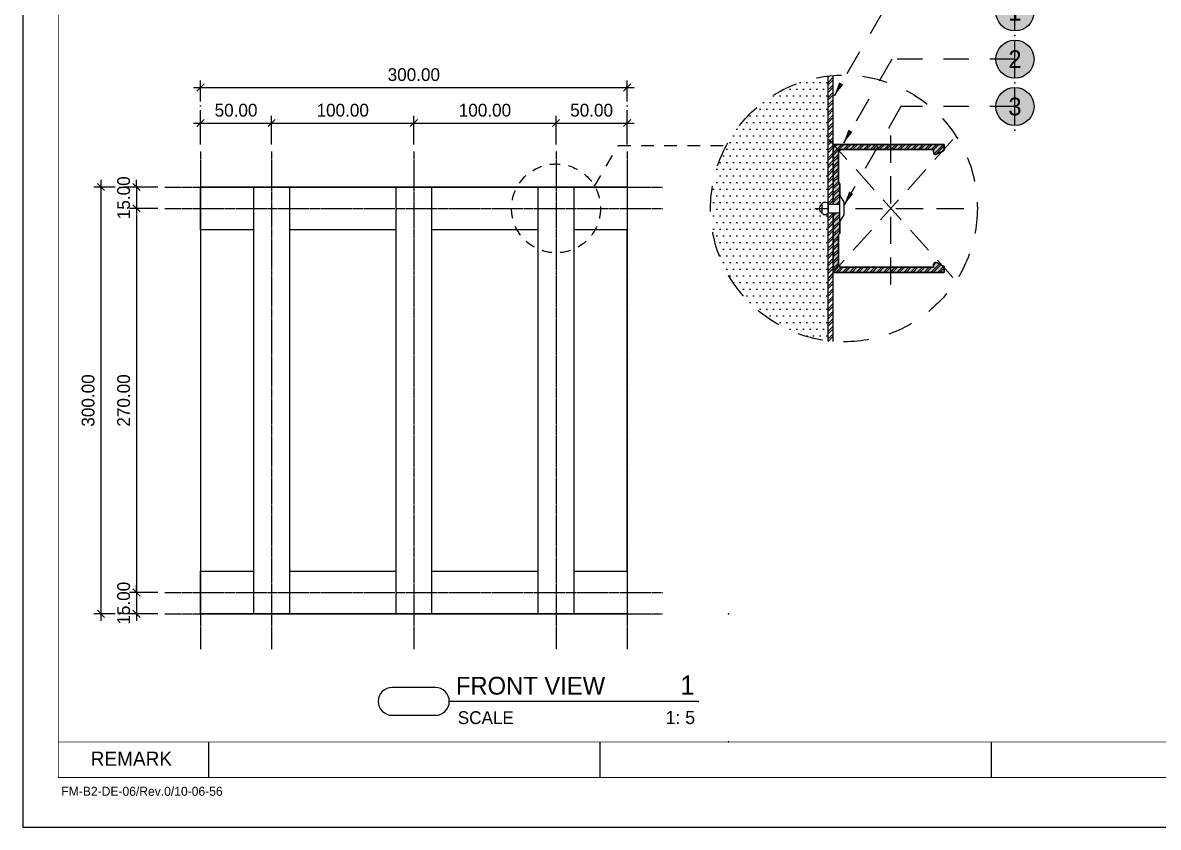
# Model space of a CAD drawing. Header units: millimetres. Extents: x -244126 to 368105, y -173968 to 259060.
# Drawn here: x -4771 to -3972, y 36859 to 37425 of the extents above; entities that cross this region are included whole.
import ezdxf
from ezdxf.enums import TextEntityAlignment as Align

# ---------------------------------------------------------------- set-up
doc = ezdxf.new("R2010")
doc.units = ezdxf.units.MM
doc.header["$MEASUREMENT"] = 0
for name, pattern in [('005_GG_TA_LINE', [13.75, 5, -1.25, 1.25, -1.25, 5]), ('ACAD_ISO04W100', [30, 24, -3, 0, -3]), ('BORDER2', [22.225, 6.35, -3.175, 6.35, -3.175, 0, -3.175]), ('CENTER', [2, 1.25, -0.25, 0.25, -0.25]), ('HIDDEN', [9.525, 6.35, -3.175]), ('TA_GL_000.00010', [0.000275, 0.0001, -2.5e-05, 2.5e-05, -2.5e-05, 0.0001]), ('TA_HL_001.00', [6.5, 3.55, -2.95]), ('TA_HL_002.00', [13, 7.1, -5.9]), ('TA_HL_003.00000', [19.5, 10.65, -8.85]), ('TA_HL_005.00000', [32.5, 17.75, -14.75])]:
    doc.linetypes.add(name, pattern=pattern)
for name, color, linetype in [('000 - D I M', 6, 'Continuous'), ('000 - GRID', 8, 'CENTER'), ('000 - H A T C H', 8, 'Continuous'), ('000 - H I D D E N', 7, 'Continuous'), ('000 - L I N E 0.1', 1, 'Continuous'), ('000 - SYMBOL CON', 1, 'Continuous'), ('000 - T E X T', 4, 'Continuous'), ('000 - TITLEBLOCK', 4, 'Continuous'), ('000 - WIPEOUT', 250, 'Continuous'), ('001 - ASCESSORIES', 1, 'Continuous'), ('002 - STRUCTURAL STEEL', 4, 'Continuous'), ('A04_TUBE SERIES', 7, 'Continuous')]:
    doc.layers.add(name, color=color, linetype=linetype)
doc.styles.add('BROWALLIA', font='BrowalliaUPC.ttf')
doc.styles.add('century gothic111111', font='CordiaUPC.ttf')
doc.styles.add('Cetury Gothic', font='GOTHIC.TTF')
doc.styles.add('CORDIA', font='cordia.shx')
doc.styles.add('MtXpl_BrowalliaUPC', font='BrowalliaUPC.ttf')
doc.styles.add('TA', font='Cordia New.ttf', dxfattribs={"height": 4.5})
doc.dimstyles.new('DIM E-E', dxfattribs={"dimscale": 2, "dimtxt": 0.18, "dimasz": 0.1, "dimexe": 0.1, "dimexo": 0.1, "dimgap": 0.09, "dimtad": 1, "dimtoh": 1, "dimzin": 0, "dimdsep": 46, "dimtxsty": 'CORDIA', "dimblk": 'OBLIQUE', "dimcen": 0.1, "dimdle": 0.1, "dimclrd": 40, "dimclre": 140, "dimclrt": 3, "dimadec": 0, "dimazin": 0, "dimtfac": 1, "dimtix": 1, "dimtmove": 2, "dimatfit": 3, "dimfxl": 1, "dimtolj": 1, "dimtzin": 0, "dimarcsym": 0})

# ---------------------------------------------------------------- blocks, each defined once
blk = doc.blocks.new('*U548')
at = {"color": 3}
blk.add_point((0, -300), dxfattribs=at)
at = {"layer": '000 - GRID', "color": 0, "linetype": 'ByBlock'}
blk.add_line((0, 25), (0, -325), dxfattribs=at)
at = {"layer": '000 - GRID', "color": 0}
blk.add_point((0, 0), dxfattribs=at)
at = {"style": 'TA', "flags": 1}
blk.add_attdef('LOCATION', (6, 6), '', height=4.5, dxfattribs=at)
blk = doc.blocks.new('*U746')
at = {"color": 0}
blk.add_wipeout([(-150, 15), (150, 15), (150, -15), (-150, -15)], dxfattribs=at).dxf.layer = '000 - WIPEOUT'
at = {"layer": '002 - STRUCTURAL STEEL', "color": 0, "linetype": 'ByBlock'}
blk.add_lwpolyline([(-150, 15), (150, 15), (150, -15), (-150, -15)], close=True, dxfattribs=at)
blk = doc.blocks.new('*U970')
at = {"color": 0}
blk.add_wipeout([(-12.5, 300), (12.5, 300), (12.5, 0), (-12.5, 0)], dxfattribs=at).dxf.layer = '000 - WIPEOUT'
at = {"layer": '002 - STRUCTURAL STEEL', "color": 0, "linetype": 'ByBlock'}
blk.add_lwpolyline([(-12.5, 300), (12.5, 300), (12.5, 0), (-12.5, 0)], close=True, dxfattribs=at)
blk = doc.blocks.new('_Oblique')
at = {"color": 0, "linetype": 'ByBlock', "lineweight": -2}
blk.add_line((-0.5, -0.5), (0.5, 0.5), dxfattribs=at)
blk = doc.blocks.new('*D1996')
at = {"layer": '000 - D I M', "color": 140, "linetype": 'ACAD_ISO04W100', "lineweight": -2, "transparency": 16777216}
for p, q in [((-4645.93, 37339.28), (-4645.93, 37359.28)), ((-4595.93, 37339.28), (-4595.93, 37359.28))]:
    blk.add_line(p, q, dxfattribs=at)
at = {"layer": '000 - D I M', "color": 40, "lineweight": -2, "transparency": 16777216}
blk.add_line((-4650.93, 37354.28), (-4590.93, 37354.28), dxfattribs=at)
at = {"layer": 'Defpoints', "color": 0, "transparency": 16777216}
for p in [(-4595.93, 37354.28), (-4645.93, 37334.28), (-4595.93, 37334.28)]:
    blk.add_point(p, dxfattribs=at)
at = {"layer": '000 - D I M', "color": 40, "lineweight": -2, "transparency": 16777216, "xscale": 5, "yscale": 5, "zscale": 5, "rotation": 180}
blk.add_blockref('_Oblique', (-4645.93, 37354.28), dxfattribs=at)
at = {"layer": '000 - D I M', "color": 40, "lineweight": -2, "transparency": 16777216, "xscale": 5, "yscale": 5, "zscale": 5}
blk.add_blockref('_Oblique', (-4595.93, 37354.28), dxfattribs=at)
at = {"layer": '000 - D I M', "color": 3, "transparency": 16777216, "insert": (-4620.93, 37363.28), "char_height": 9, "attachment_point": 5, "style": 'CORDIA'}
blk.add_mtext('\\A1;50.00', dxfattribs=at)
blk = doc.blocks.new('*D1997')
at = {"layer": '000 - D I M', "color": 140, "linetype": 'ACAD_ISO04W100', "lineweight": -2, "transparency": 16777216}
for p, q in [((-4595.93, 37339.28), (-4595.93, 37359.28)), ((-4495.93, 37339.28), (-4495.93, 37359.28))]:
    blk.add_line(p, q, dxfattribs=at)
at = {"layer": '000 - D I M', "color": 40, "lineweight": -2, "transparency": 16777216}
blk.add_line((-4600.93, 37354.28), (-4490.93, 37354.28), dxfattribs=at)
at = {"layer": 'Defpoints', "color": 0, "transparency": 16777216}
for p in [(-4495.93, 37354.28), (-4595.93, 37334.28), (-4495.93, 37334.28)]:
    blk.add_point(p, dxfattribs=at)
at = {"layer": '000 - D I M', "color": 40, "lineweight": -2, "transparency": 16777216, "xscale": 5, "yscale": 5, "zscale": 5, "rotation": 180}
blk.add_blockref('_Oblique', (-4595.93, 37354.28), dxfattribs=at)
at = {"layer": '000 - D I M', "color": 40, "lineweight": -2, "transparency": 16777216, "xscale": 5, "yscale": 5, "zscale": 5}
blk.add_blockref('_Oblique', (-4495.93, 37354.28), dxfattribs=at)
at = {"layer": '000 - D I M', "color": 3, "transparency": 16777216, "insert": (-4545.93, 37363.28), "char_height": 9, "attachment_point": 5, "style": 'CORDIA'}
blk.add_mtext('\\A1;100.00', dxfattribs=at)
blk = doc.blocks.new('*D1998')
at = {"layer": '000 - D I M', "color": 140, "linetype": 'ACAD_ISO04W100', "lineweight": -2, "transparency": 16777216}
for p, q in [((-4495.93, 37339.28), (-4495.93, 37359.28)), ((-4395.93, 37339.28), (-4395.93, 37359.28))]:
    blk.add_line(p, q, dxfattribs=at)
at = {"layer": '000 - D I M', "color": 40, "lineweight": -2, "transparency": 16777216}
blk.add_line((-4500.93, 37354.28), (-4390.93, 37354.28), dxfattribs=at)
at = {"layer": 'Defpoints', "color": 0, "transparency": 16777216}
for p in [(-4395.93, 37354.28), (-4495.93, 37334.28), (-4395.93, 37334.28)]:
    blk.add_point(p, dxfattribs=at)
at = {"layer": '000 - D I M', "color": 40, "lineweight": -2, "transparency": 16777216, "xscale": 5, "yscale": 5, "zscale": 5, "rotation": 180}
blk.add_blockref('_Oblique', (-4495.93, 37354.28), dxfattribs=at)
at = {"layer": '000 - D I M', "color": 40, "lineweight": -2, "transparency": 16777216, "xscale": 5, "yscale": 5, "zscale": 5}
blk.add_blockref('_Oblique', (-4395.93, 37354.28), dxfattribs=at)
at = {"layer": '000 - D I M', "color": 3, "transparency": 16777216, "insert": (-4445.93, 37363.28), "char_height": 9, "attachment_point": 5, "style": 'CORDIA'}
blk.add_mtext('\\A1;100.00', dxfattribs=at)
blk = doc.blocks.new('*D1999')
at = {"layer": '000 - D I M', "color": 140, "linetype": 'ACAD_ISO04W100', "lineweight": -2, "transparency": 16777216}
for p, q in [((-4395.93, 37339.28), (-4395.93, 37359.28)), ((-4345.93, 37339.28), (-4345.93, 37359.28))]:
    blk.add_line(p, q, dxfattribs=at)
at = {"layer": '000 - D I M', "color": 40, "lineweight": -2, "transparency": 16777216}
blk.add_line((-4400.93, 37354.28), (-4340.93, 37354.28), dxfattribs=at)
at = {"layer": 'Defpoints', "color": 0, "transparency": 16777216}
for p in [(-4345.93, 37354.28), (-4395.93, 37334.28), (-4345.93, 37334.28)]:
    blk.add_point(p, dxfattribs=at)
at = {"layer": '000 - D I M', "color": 40, "lineweight": -2, "transparency": 16777216, "xscale": 5, "yscale": 5, "zscale": 5, "rotation": 180}
blk.add_blockref('_Oblique', (-4395.93, 37354.28), dxfattribs=at)
at = {"layer": '000 - D I M', "color": 40, "lineweight": -2, "transparency": 16777216, "xscale": 5, "yscale": 5, "zscale": 5}
blk.add_blockref('_Oblique', (-4345.93, 37354.28), dxfattribs=at)
at = {"layer": '000 - D I M', "color": 3, "transparency": 16777216, "insert": (-4370.93, 37363.28), "char_height": 9, "attachment_point": 5, "style": 'CORDIA'}
blk.add_mtext('\\A1;50.00', dxfattribs=at)
blk = doc.blocks.new('*D2000')
at = {"layer": '000 - D I M', "color": 40, "lineweight": -2, "transparency": 16777216}
for p, q in [((-4690.93, 37309.28), (-4690.93, 37314.28)), ((-4690.93, 37309.28), (-4690.93, 37294.28)), ((-4690.93, 37294.28), (-4690.93, 37289.28))]:
    blk.add_line(p, q, dxfattribs=at)
at = {"layer": '000 - D I M', "color": 140, "linetype": 'ACAD_ISO04W100', "lineweight": -2, "transparency": 16777216}
for p, q in [((-4675.93, 37309.28), (-4695.93, 37309.28)), ((-4675.93, 37294.28), (-4695.93, 37294.28))]:
    blk.add_line(p, q, dxfattribs=at)
at = {"layer": 'Defpoints', "color": 0, "transparency": 16777216}
for p in [(-4670.93, 37309.28), (-4690.93, 37294.28), (-4670.93, 37294.28)]:
    blk.add_point(p, dxfattribs=at)
at = {"layer": '000 - D I M', "color": 40, "lineweight": -2, "transparency": 16777216, "xscale": 5, "yscale": 5, "zscale": 5}
for p, rotation in [((-4690.93, 37309.28), 270), ((-4690.93, 37294.28), 90)]:
    blk.add_blockref('_Oblique', p, dxfattribs=dict(at, rotation=rotation))
at = {"layer": '000 - D I M', "color": 3, "transparency": 16777216, "insert": (-4699.93, 37301.78), "char_height": 9, "attachment_point": 5, "rotation": 90, "style": 'CORDIA'}
blk.add_mtext('\\A1;15.00', dxfattribs=at)
blk = doc.blocks.new('*D2001')
at = {"layer": '000 - D I M', "color": 40, "lineweight": -2, "transparency": 16777216}
blk.add_line((-4690.93, 37299.28), (-4690.93, 37019.28), dxfattribs=at)
at = {"layer": '000 - D I M', "color": 140, "linetype": 'ACAD_ISO04W100', "lineweight": -2, "transparency": 16777216}
for p, q in [((-4675.93, 37294.28), (-4695.93, 37294.28)), ((-4675.93, 37024.28), (-4695.93, 37024.28))]:
    blk.add_line(p, q, dxfattribs=at)
at = {"layer": 'Defpoints', "color": 0, "transparency": 16777216}
for p in [(-4670.93, 37294.28), (-4690.93, 37024.28), (-4670.93, 37024.28)]:
    blk.add_point(p, dxfattribs=at)
at = {"layer": '000 - D I M', "color": 40, "lineweight": -2, "transparency": 16777216, "xscale": 5, "yscale": 5, "zscale": 5}
for p, rotation in [((-4690.93, 37294.28), 90), ((-4690.93, 37024.28), 270)]:
    blk.add_blockref('_Oblique', p, dxfattribs=dict(at, rotation=rotation))
at = {"layer": '000 - D I M', "color": 3, "transparency": 16777216, "insert": (-4699.93, 37159.28), "char_height": 9, "attachment_point": 5, "rotation": 90, "style": 'CORDIA'}
blk.add_mtext('\\A1;270.00', dxfattribs=at)
blk = doc.blocks.new('*D2002')
at = {"layer": '000 - D I M', "color": 140, "linetype": 'ACAD_ISO04W100', "lineweight": -2, "transparency": 16777216}
for p, q in [((-4675.93, 37024.28), (-4695.93, 37024.28)), ((-4675.93, 37009.28), (-4695.93, 37009.28))]:
    blk.add_line(p, q, dxfattribs=at)
at = {"layer": '000 - D I M', "color": 40, "lineweight": -2, "transparency": 16777216}
for p, q in [((-4690.93, 37024.28), (-4690.93, 37029.28)), ((-4690.93, 37024.28), (-4690.93, 37009.28)), ((-4690.93, 37009.28), (-4690.93, 37004.28))]:
    blk.add_line(p, q, dxfattribs=at)
at = {"layer": 'Defpoints', "color": 0, "transparency": 16777216}
for p in [(-4670.93, 37024.28), (-4690.93, 37009.28), (-4670.93, 37009.28)]:
    blk.add_point(p, dxfattribs=at)
at = {"layer": '000 - D I M', "color": 40, "lineweight": -2, "transparency": 16777216, "xscale": 5, "yscale": 5, "zscale": 5}
for p, rotation in [((-4690.93, 37024.28), 270), ((-4690.93, 37009.28), 90)]:
    blk.add_blockref('_Oblique', p, dxfattribs=dict(at, rotation=rotation))
at = {"layer": '000 - D I M', "color": 3, "transparency": 16777216, "insert": (-4699.93, 37016.78), "char_height": 9, "attachment_point": 5, "rotation": 90, "style": 'CORDIA'}
blk.add_mtext('\\A1;15.00', dxfattribs=at)
blk = doc.blocks.new('*D2003')
at = {"layer": '000 - D I M', "color": 140, "linetype": 'ACAD_ISO04W100', "lineweight": -2, "transparency": 16777216}
for p, q in [((-4645.93, 37339.28), (-4645.93, 37384.28)), ((-4345.93, 37339.28), (-4345.93, 37384.28))]:
    blk.add_line(p, q, dxfattribs=at)
at = {"layer": '000 - D I M', "color": 40, "lineweight": -2, "transparency": 16777216}
blk.add_line((-4650.93, 37379.28), (-4340.93, 37379.28), dxfattribs=at)
at = {"layer": 'Defpoints', "color": 0, "transparency": 16777216}
for p in [(-4345.93, 37379.28), (-4645.93, 37334.28), (-4345.93, 37334.28)]:
    blk.add_point(p, dxfattribs=at)
at = {"layer": '000 - D I M', "color": 40, "lineweight": -2, "transparency": 16777216, "xscale": 5, "yscale": 5, "zscale": 5, "rotation": 180}
blk.add_blockref('_Oblique', (-4645.93, 37379.28), dxfattribs=at)
at = {"layer": '000 - D I M', "color": 40, "lineweight": -2, "transparency": 16777216, "xscale": 5, "yscale": 5, "zscale": 5}
blk.add_blockref('_Oblique', (-4345.93, 37379.28), dxfattribs=at)
at = {"layer": '000 - D I M', "color": 3, "transparency": 16777216, "insert": (-4495.93, 37388.28), "char_height": 9, "attachment_point": 5, "style": 'CORDIA'}
blk.add_mtext('\\A1;300.00', dxfattribs=at)
blk = doc.blocks.new('*D2004')
at = {"layer": '000 - D I M', "color": 40, "lineweight": -2, "transparency": 16777216}
blk.add_line((-4715.93, 37314.28), (-4715.93, 37004.28), dxfattribs=at)
at = {"layer": '000 - D I M', "color": 140, "linetype": 'ACAD_ISO04W100', "lineweight": -2, "transparency": 16777216}
for p, q in [((-4675.93, 37309.28), (-4720.93, 37309.28)), ((-4675.93, 37009.28), (-4720.93, 37009.28))]:
    blk.add_line(p, q, dxfattribs=at)
at = {"layer": 'Defpoints', "color": 0, "transparency": 16777216}
for p in [(-4670.93, 37309.28), (-4715.93, 37009.28), (-4670.93, 37009.28)]:
    blk.add_point(p, dxfattribs=at)
at = {"layer": '000 - D I M', "color": 40, "lineweight": -2, "transparency": 16777216, "xscale": 5, "yscale": 5, "zscale": 5}
for p, rotation in [((-4715.93, 37309.28), 90), ((-4715.93, 37009.28), 270)]:
    blk.add_blockref('_Oblique', p, dxfattribs=dict(at, rotation=rotation))
at = {"layer": '000 - D I M', "color": 3, "transparency": 16777216, "insert": (-4724.93, 37159.28), "char_height": 9, "attachment_point": 5, "rotation": 90, "style": 'CORDIA'}
blk.add_mtext('\\A1;300.00', dxfattribs=at)
blk = doc.blocks.new('A$Cfd196da9')
at = {"color": 0, "linetype": 'ByBlock', "const_width": 0.1}
blk.add_lwpolyline([(-143.5, -98), (96.5, -98), (96.5, 99), (-143.5, 99)], close=True, dxfattribs=at)
blk = doc.blocks.new('*U1674')
at = {"linetype": '005_GG_TA_LINE'}
blk.add_point((125, 150), dxfattribs=at)
at = {"layer": '000 - L I N E 0.1', "color": 21, "linetype": 'Continuous'}
blk.add_lwpolyline([(0, 35.6), (0, 0), (35.6, 0)], dxfattribs=at)
at = {"layer": '000 - T E X T', "color": 3}
for p, q in [((130.74, 60), (130.74, 35)), ((405.94, 35), (405.94, 60)), ((681.14, 35), (681.14, 60))]:
    blk.add_line(p, q, dxfattribs=at)
at = {"layer": '000 - T E X T', "color": 3, "const_width": 0.5}
blk.add_lwpolyline([(25, 60), (1225, 60)], dxfattribs=at)
at = {"layer": '000 - TITLEBLOCK', "color": 250}
blk.add_lwpolyline([(0, 0), (1485, 0), (1485, 1050), (0, 1050)], close=True, dxfattribs=at)
at = {"layer": '000 - T E X T', "color": 3, "xscale": 5, "yscale": 5, "zscale": 5}
blk.add_blockref('A$Cfd196da9', (742.5, 525), dxfattribs=at)
at = {"color": 4, "insert": (47.79, 53.2), "char_height": 10, "width": 570.6175, "attachment_point": 1, "style": 'BROWALLIA'}
blk.add_mtext('{\\fCentury Gothic|b0|i0|c0|p34;REMARK}', dxfattribs=at)
at = {"color": 4, "style": 'TA'}
blk.add_attdef('PAPER_SIZE', text='', height=6.25, dxfattribs=at).set_placement((1421.5, 24.94), align=Align.MIDDLE_RIGHT)
blk.add_attdef('SCALE_SIZE', text='', height=6.25, dxfattribs=at).set_placement((1433.78, 25.07), align=Align.MIDDLE_LEFT)
at = {"layer": '000 - H A T C H', "color": 4, "insert": (27.18, 28.49), "char_height": 6.3569, "attachment_point": 1, "style": 'century gothic111111'}
blk.add_mtext('FM-B2-DE-06/Rev.0/10-06-56', dxfattribs=at)
at = {"layer": '000 - T E X T', "color": 250, "style": 'TA'}
for tag, height, p in [('SUPERLINK', 5, (43.16, 1039.41)), ('NAMEFILE', 5, (43.16, 1029.41)), ('SC', 100, (8.41, 938.03))]:
    blk.add_attdef(tag, text='', height=height, dxfattribs=at).set_placement(p, align=Align.MIDDLE_LEFT)
at = {"layer": '000 - T E X T', "color": 4, "style": 'TA'}
for tag, height, p in [('NAME_JOB_1', 5, (1309.16, 845.63)), ('NAME_JOB_2', 5, (1309.16, 834.72)), ('NAME_PROJECT_1', 7.5, (1234.52, 797.42)), ('NAME_PROJECT_2', 7.5, (1234.52, 778.92)), ('NAME_PROJECT_3', 7.5, (1234.52, 760.42)), ('CODE_VALUE_1', 4.75, (1302.87, 722.8)), ('CODE_VALUE_2', 4.75, (1302.87, 707.8)), ('PART_NAME_VALUE_1', 4.75, (1302.87, 689.69)), ('PART_NAME_VALUE_2', 4.75, (1302.87, 674.69)), ('PART_NAME_VALUE_3', 4.75, (1302.87, 659.69)), ('MATTERIAL_VALUE_1', 9, (1304.89, 642.26)), ('SPEC_VALUE', 9, (1304.89, 621.71)), ('THICKNESS_VALUE', 9, (1304.89, 601.32)), ('COATING_VALUE_1', 9, (1304.89, 581.25)), ('COATING_VALUE_2', 9, (1304.89, 561.18)), ('NAME_TITLE_1', 6, (1236.27, 194.04)), ('NAME_TITLE_2', 6, (1236.27, 177.39)), ('NAME_TITLE_3', 6, (1236.27, 160.74)), ('DRAWING_NO1', 6, (1236.53, 82.29)), ('DRAWING_NO2', 6, (1236.53, 62.29))]:
    blk.add_attdef(tag, text='', height=height, dxfattribs=at).set_placement(p, align=Align.MIDDLE_LEFT)
for tag, p in [('NAME_DAFT', (1383.53, 340.54)), ('NAME_CHECKED', (1383.53, 306.49)), ('NAME_DESIGNER', (1383.53, 273.03)), ('NAME_DESIGN_MGR', (1383.53, 237.79))]:
    blk.add_attdef(tag, text='', height=9, dxfattribs=at).set_placement(p, align=Align.MIDDLE_CENTER)
for tag, p, height in [('REV', (1383.82, 125.62), 9.38), ('NAME_REMARK', (138.21, 43.26), 10)]:
    blk.add_attdef(tag, p, '', height=height, dxfattribs=at)
at = {"layer": '000 - T E X T', "color": 4, "style": 'Cetury Gothic'}
for tag, p in [('SHEET_NO.', (1403.95, 84.99)), ('TOTAL_SHEET_NO.', (1402.41, 44.1))]:
    blk.add_attdef(tag, text='', height=9, dxfattribs=at).set_placement(p, align=Align.CENTER)
blk = doc.blocks.new('*U982')
at = {"layer": '000 - H A T C H', "linetype": '005_GG_TA_LINE'}
h = blk.add_hatch(color=250, dxfattribs=at)
h.dxf.hatch_style = 1
h.paths.add_polyline_path([(-13.5, -15), (12.5, -15), (12.5, -13.78, 0.284155), (12.33, -13.51), (10.69, -12.69, 0.535185), (10, -13.15), (10, -13.8), (-11.5, -13.8, -0.414214), (-12.3, -13), (-12.3, -6.3, -0.267949), (-12.15, -6.04, 0.267949), (-12, -5.78), (-12, 5), (-12, 5.78, 0.267949), (-12.15, 6.04, -0.267949), (-12.3, 6.3), (-12.3, 13, -0.414214), (-11.5, 13.8), (10, 13.8), (10, 13.15, 0.580134), (10.75, 12.72), (12.33, 13.51, 0.284155), (12.5, 13.78), (12.5, 15), (-13.5, 15)])
at = {"layer": '000 - H I D D E N'}
h = blk.add_hatch(dxfattribs=at)
h.set_pattern_fill('ANSI32', color=8, scale=3)
h.paths.add_polyline_path([(-13.5, -15), (12.5, -15), (12.5, -13.78, 0.284155), (12.33, -13.51), (10.69, -12.69, 0.535185), (10, -13.15), (10, -13.8), (-11.5, -13.8, -0.414214), (-12.3, -13), (-12.3, -6.3, -0.267949), (-12.15, -6.04, 0.267949), (-12, -5.78), (-12, 5), (-12, 5.78, 0.267949), (-12.15, 6.04, -0.267949), (-12.3, 6.3), (-12.3, 13, -0.414214), (-11.5, 13.8), (10, 13.8), (10, 13.15, 0.535185), (10.69, 12.69), (12.33, 13.51, 0.284155), (12.5, 13.78), (12.5, 15), (-13.5, 15)])
at = {"color": 3}
blk.add_lwpolyline([(-13.5, -15), (12.5, -15), (12.5, -13.78, 0.284155), (12.33, -13.51), (10.69, -12.69, 0.535185), (10, -13.15), (10, -13.8), (-11.5, -13.8, -0.414214), (-12.3, -13), (-12.3, -6.3, -0.267949), (-12.15, -6.04, 0.267949), (-12, -5.78), (-12, 5), (-12, 5.78, 0.267949), (-12.15, 6.04, -0.267949), (-12.3, 6.3), (-12.3, 13, -0.414214), (-11.5, 13.8), (10, 13.8), (10, 13.15, 0.580134), (10.75, 12.72), (12.33, 13.51, 0.284155), (12.5, 13.78), (12.5, 15), (-13.5, 15), (-13.5, -15)], format="xyb", close=True, dxfattribs=at)
blk.add_point((0, 0))
at = {"layer": '000 - H I D D E N', "color": 8, "linetype": 'HIDDEN'}
for p, q in [((14.55, 16.17), (-14.55, -16.17)), ((-14.55, 16.17), (14.55, -16.17)), ((0, -17.86), (0, 17.86)), ((-17.86, 0), (17.86, 0))]:
    blk.add_line(p, q, dxfattribs=at)
at = {"layer": '001 - ASCESSORIES', "color": 0}
blk.add_lwpolyline([(-12, 5), (-12, -5.78, -0.267949), (-12.15, -6.04, 0.267949), (-12.3, -6.3), (-12.3, -13, 0.414214), (-11.5, -13.8), (10, -13.8), (10, -13.15, -0.535185), (10.69, -12.69), (12.33, -13.51, -0.284155), (12.5, -13.78), (12.5, -15), (-13.5, -15), (-13.5, 15), (12.5, 15), (12.5, 13.78, -0.284155), (12.33, 13.51), (10.69, 12.69, -0.535185), (10, 13.15), (10, 13.8), (-11.5, 13.8, 0.414214), (-12.3, 13), (-12.3, 6.3, 0.267949), (-12.15, 6.04, -0.267949), (-12, 5.78), (-12, 0.3)], format="xyb", dxfattribs=at)
at = {"layer": '001 - ASCESSORIES', "color": 0, "linetype": '005_GG_TA_LINE'}
blk.add_lwpolyline([(-13.5, -15), (12.5, -15), (12.5, -13.78, 0.284155), (12.33, -13.51), (10.69, -12.69, 0.535185), (10, -13.15), (10, -13.8), (-11.5, -13.8, -0.414214), (-12.3, -13), (-12.3, -6.3, -0.267949), (-12.15, -6.04, 0.267949), (-12, -5.78), (-12, 5), (-12, 5.78, 0.267949), (-12.15, 6.04, -0.267949), (-12.3, 6.3), (-12.3, 13, -0.414214), (-11.5, 13.8), (10, 13.8), (10, 13.15, 0.535185), (10.69, 12.69), (12.33, 13.51, 0.284155), (12.5, 13.78), (12.5, 15), (-13.5, 15), (-13.5, -15)], format="xyb", close=True, dxfattribs=at)
blk = doc.blocks.new('*U983')
at = {"color": 0}
blk.add_wipeout([(-0.001, -0.0015), (-0.001, 0.0015), (0, 0.003), (0, -0.003)], dxfattribs=at).dxf.layer = '000 - WIPEOUT'
blk.add_wipeout([(0.0027, 0.001), (0.0027, -0.001), (0, -0.001), (0, 0.001)]).dxf.layer = '000 - WIPEOUT'
at = {"layer": '001 - ASCESSORIES', "color": 0}
for p, q in [((0.0027, 0.001), (0, 0.001)), ((0.0027, -0.001), (0, -0.001))]:
    blk.add_line(p, q, dxfattribs=at)
blk.add_lwpolyline([(-0.001, -0.0015), (-0.001, 0.0015), (0, 0.003), (0, -0.003)], close=True, dxfattribs=at)
blk.add_lwpolyline([(0.0042, -0.001), (0.0042, 0.001, -0.5), (0.0042, -0.001, -0.666667), (0.0027, -0.001), (0.0027, 0.001, -0.666667), (0.0042, 0.001)], format="xyb", dxfattribs=at)
blk = doc.blocks.new('000 - ARROW FOR SYMBOL')
at = {"layer": '000 - SYMBOL CON', "color": 0, "linetype": 'HIDDEN'}
blk.add_solid([(1.29, 1.57), (0, 0), (0.71, 1.9)], dxfattribs=at)
blk = doc.blocks.new('*U987')
h = blk.add_hatch(color=250)
h.dxf.hatch_style = 1
edge = h.paths.add_edge_path()
edge.add_arc((0, 0), 2.68, 0, 360)
for p in [(0, 3.33), (0, -3.33)]:
    blk.add_point(p)
at = {"layer": '000 - SYMBOL CON', "color": 0, "linetype": 'ByBlock'}
for points in [[(0, 0), (-18.6, 0), (-25.42, -11.81)], [(-18.6, 0), (-18.6, 0), (-25.42, -11.81)]]:
    blk.add_lwpolyline(points, dxfattribs=at)
at = {"layer": '000 - SYMBOL CON', "color": 2}
blk.add_circle((0, 0), 2.68, dxfattribs=at)
at = {"layer": 'Defpoints', "color": 250}
blk.add_line((0, -2.68), (0, 2.68), dxfattribs=at)
at = {"layer": '000 - SYMBOL CON', "color": 0}
blk.add_blockref('000 - ARROW FOR SYMBOL', (-25.42, -11.81), dxfattribs=at)
blk.add_blockref('000 - ARROW FOR SYMBOL', (-25.42, -11.81), dxfattribs=at)
at = {"layer": '000 - T E X T', "style": 'BROWALLIA'}
blk.add_attdef('NO.CODE', text='', height=2.5, dxfattribs=at).set_placement((0, 0), align=Align.MIDDLE_CENTER)
blk = doc.blocks.new('*U992')
h = blk.add_hatch(color=250)
h.dxf.hatch_style = 1
edge = h.paths.add_edge_path()
edge.add_arc((0, 0), 2.68, 0, 360)
for p in [(0, 3.33), (0, -3.33)]:
    blk.add_point(p)
at = {"layer": '000 - SYMBOL CON', "color": 0, "linetype": 'ByBlock'}
for points in [[(0, 0), (-17.31, 0), (-24.12, -11.81)], [(-17.31, 0), (-17.31, 0), (-24.12, -11.81)]]:
    blk.add_lwpolyline(points, dxfattribs=at)
at = {"layer": '000 - SYMBOL CON', "color": 2}
blk.add_circle((0, 0), 2.68, dxfattribs=at)
at = {"layer": 'Defpoints', "color": 250}
blk.add_line((0, -2.68), (0, 2.68), dxfattribs=at)
at = {"layer": '000 - SYMBOL CON', "color": 0}
blk.add_blockref('000 - ARROW FOR SYMBOL', (-24.12, -11.81), dxfattribs=at)
blk.add_blockref('000 - ARROW FOR SYMBOL', (-24.12, -11.81), dxfattribs=at)
at = {"layer": '000 - T E X T', "style": 'BROWALLIA'}
blk.add_attdef('NO.CODE', text='', height=2.5, dxfattribs=at).set_placement((0, 0), align=Align.MIDDLE_CENTER)
blk = doc.blocks.new('*U993')
h = blk.add_hatch(color=250)
h.dxf.hatch_style = 1
edge = h.paths.add_edge_path()
edge.add_arc((0, 0), 2.68, 0, 360)
for p in [(0, 3.33), (0, -3.33)]:
    blk.add_point(p)
at = {"layer": '000 - SYMBOL CON', "color": 0, "linetype": 'ByBlock'}
for points in [[(0, 0), (-16.03, 0), (-24.03, -13.86)], [(-16.03, 0), (-16.03, 0), (-24.03, -13.86)]]:
    blk.add_lwpolyline(points, dxfattribs=at)
at = {"layer": '000 - SYMBOL CON', "color": 2}
blk.add_circle((0, 0), 2.68, dxfattribs=at)
at = {"layer": 'Defpoints', "color": 250}
blk.add_line((0, -2.68), (0, 2.68), dxfattribs=at)
at = {"layer": '000 - SYMBOL CON', "color": 0}
blk.add_blockref('000 - ARROW FOR SYMBOL', (-24.03, -13.86), dxfattribs=at)
blk.add_blockref('000 - ARROW FOR SYMBOL', (-24.03, -13.86), dxfattribs=at)
at = {"layer": '000 - T E X T', "style": 'BROWALLIA'}
blk.add_attdef('NO.CODE', text='', height=2.5, dxfattribs=at).set_placement((0, 0), align=Align.MIDDLE_CENTER)
blk = doc.blocks.new('*U864')
at = {"color": 4}
blk.add_line((-4.26, 5.7), (-39.26, 5.7), dxfattribs=at)
at = {"linetype": 'TA_GL_000.00010'}
blk.add_point((0, 18), dxfattribs=at)
for p in [(-4.26, 5.7), (0, 0)]:
    blk.add_point(p)
at = {"layer": '000 - SYMBOL CON', "color": 0, "linetype": 'ByBlock'}
blk.add_lwpolyline([(-47.3, 7.66, 0.414214), (-49.26, 5.7, 0.414214), (-47.3, 3.74), (-41.22, 3.74, 0.414214), (-39.26, 5.7, 0.414214), (-41.22, 7.66)], format="xyb", close=True, dxfattribs=at)
at = {"color": 4, "linetype": 'BORDER2', "style": 'Cetury Gothic'}
blk.add_text('SCALE', height=1.8, dxfattribs=at).set_placement((-38.07, 2.51))
at = {"color": 0, "style": 'TA'}
for tag, p in [('HEADING2', (-38.33, 10.65)), ('HEADING', (-38.33, 6.65))]:
    blk.add_attdef(tag, p, '', height=2.5, dxfattribs=at)
for tag, height, p in [('LO', 2.7, (-4.76, 6.65)), ('SC', 1.85, (-4.7, 2.51))]:
    blk.add_attdef(tag, text='', height=height, dxfattribs=at).set_placement(p, align=Align.RIGHT)
at = {"layer": '000 - T E X T', "color": 0, "style": 'MtXpl_BrowalliaUPC'}
blk.add_attdef('NO.CODE', text='', height=2, dxfattribs=at).set_placement((-44.26, 5.7), align=Align.MIDDLE_CENTER)

msp = doc.modelspace()

# ---------------------------------------------------------------- hatches: boundary and pattern name
at = {"layer": '000 - H A T C H'}
h = msp.add_hatch(dxfattribs=at)
h.set_pattern_fill('DOTS', color=8, scale=75)
h.set_pattern_definition([(0, (8288.8923, -74756.303), (2.34375, 4.6875), [0, -4.6875])])
h.paths.add_polyline_path([(-4204.59394, 37387.39782, 0.379875129), (-4287.27039, 37294.28063, 0.379875129), (-4204.59394, 37201.16343), (-4204.59394, 37291.28063, -0.666666669), (-4209.09394, 37291.28063, -0.5), (-4209.09394, 37297.28063, -0.666666668), (-4204.59394, 37297.28063)])
h = msp.add_hatch(dxfattribs=at)
h.set_pattern_fill('ANSI32', color=8, scale=10)
h.set_pattern_definition([(45, (-36.1323, 0), (-2.65165043, 2.65165043), []), (45, (-34.3645, 0), (-2.65165043, 2.65165043), [])])
h.paths.add_polyline_path([(-4204.59394, 37387.39782), (-4200.99394, 37387.39782), (-4200.99394, 37200.80457), (-4204.59394, 37200.80457)])

# ---------------------------------------------------------------- linework, layer by layer
at = {"layer": '000 - SYMBOL CON', "color": 2, "linetype": 'TA_HL_005.00000'}
msp.add_circle((-4193.49394, 37294.28063), 93.77645, dxfattribs=at)
at = {"layer": 'A04_TUBE SERIES', "color": 3}
for points in [[(-4204.59394, 37201.16343), (-4204.59394, 37387.39782)], [(-4200.99394, 37200.80457), (-4200.99394, 37387.75668)]]:
    msp.add_lwpolyline(points, dxfattribs=at)
msp.add_lwpolyline([(-4645.93067, 37009.28063), (-4345.93067, 37009.28063), (-4345.93067, 37309.28063), (-4645.93067, 37309.28063)], close=True, dxfattribs=at)

# ---------------------------------------------------------------- block references
at = {"layer": '000 - T E X T', "color": 2, "linetype": 'TA_HL_001.00', "ltscale": 2.5, "xscale": 5, "yscale": 5, "zscale": 5}
for name, p, values in [('*U987', (-4073.27424, 37432.44104), {'NO.CODE': '1'}), ('*U992', (-4073.27424, 37399.1849), {'NO.CODE': '2'})]:
    msp.add_blockref(name, p, dxfattribs=at).add_auto_attribs(values)
at = {"layer": 'A04_TUBE SERIES', "color": 3, "xscale": 3, "yscale": 3, "zscale": 3}
msp.add_blockref('*U982', (-4160.49394, 37294.28063), dxfattribs=at)

# ---------------------------------------------------------------- dimensions: what is measured, and where the dimension line sits
at = {"layer": '000 - D I M', "color": 3}
for base, p1, p2, picture, middle in [((-4345.93067, 37379.28063), (-4645.93067, 37334.28063), (-4345.93067, 37334.28063), '*D2003', (-4495.93067, 37388.28063)), ((-4595.93067, 37354.28063), (-4645.93067, 37334.28063), (-4595.93067, 37334.28063), '*D1996', (-4620.93067, 37363.28063)), ((-4495.93067, 37354.28063), (-4595.93067, 37334.28063), (-4495.93067, 37334.28063), '*D1997', (-4545.93067, 37363.28063)), ((-4395.93067, 37354.28063), (-4495.93067, 37334.28063), (-4395.93067, 37334.28063), '*D1998', (-4445.93067, 37363.28063)), ((-4345.93067, 37354.28063), (-4395.93067, 37334.28063), (-4345.93067, 37334.28063), '*D1999', (-4370.93067, 37363.28063))]:
    dim = msp.add_linear_dim(base=base, p1=p1, p2=p2, dimstyle='DIM E-E', override={"dimscale": 50}, dxfattribs=at)
    dim.commit()
    dim.dimension.update_dxf_attribs({"geometry": picture, "text_midpoint": middle})
for base, p1, p2, picture, middle in [((-4715.93067, 37009.28063), (-4670.93067, 37309.28063), (-4670.93067, 37009.28063), '*D2004', (-4724.93067, 37159.28063)), ((-4690.93067, 37294.28063), (-4670.93067, 37309.28063), (-4670.93067, 37294.28063), '*D2000', (-4699.93067, 37301.78063)), ((-4690.93067, 37024.28063), (-4670.93067, 37294.28063), (-4670.93067, 37024.28063), '*D2001', (-4699.93067, 37159.28063)), ((-4690.93067, 37009.28063), (-4670.93067, 37024.28063), (-4670.93067, 37009.28063), '*D2002', (-4699.93067, 37016.78063))]:
    dim = msp.add_linear_dim(base=base, p1=p1, p2=p2, angle=90, dimstyle='DIM E-E', override={"dimscale": 50}, dxfattribs=at)
    dim.commit()
    dim.dimension.update_dxf_attribs({"geometry": picture, "text_midpoint": middle})

# ---------------------------------------------------------------- next in the draw order: block references
at = {"layer": '001 - ASCESSORIES', "color": 1}
for p in [(-4495.93067, 37294.28063), (-4495.93067, 37024.28063)]:
    msp.add_blockref('*U746', p, dxfattribs=at)

# ---------------------------------------------------------------- next in the draw order: linework, layer by layer
at = {"layer": '000 - SYMBOL CON', "color": 2, "linetype": 'TA_HL_005.00000', "ltscale": 0.5}
msp.add_lwpolyline([(-4368.81334, 37309.82938), (-4352.30592, 37338.42106), (-4276.23235, 37338.42106)], dxfattribs=at)

# ---------------------------------------------------------------- next in the draw order: block references
at = {"layer": '000 - GRID'}
for p in [(-4645.93067, 37309.28063), (-4345.93067, 37309.28063)]:
    msp.add_blockref('*U548', p, dxfattribs=at)
at = {"layer": 'A04_TUBE SERIES', "color": 3}
for p in [(-4595.93067, 37009.28063), (-4495.93067, 37009.28063), (-4395.93067, 37009.28063)]:
    msp.add_blockref('*U970', p, dxfattribs=at)

# ---------------------------------------------------------------- next in the draw order: linework, layer by layer
at = {"layer": '000 - SYMBOL CON', "color": 2, "linetype": 'TA_HL_002.00'}
msp.add_circle((-4395.93067, 37294.28063), 31.25882, dxfattribs=at)

# ---------------------------------------------------------------- next in the draw order: block references
at = {"color": 2, "linetype": 'TA_HL_003.00000'}
msp.add_blockref('*U1674', (-4770.93067, 36859.28063), dxfattribs=at)
at = {"layer": '000 - GRID'}
for p in [(-4595.93067, 37309.28063), (-4495.93067, 37309.28063), (-4395.93067, 37309.28063)]:
    msp.add_blockref('*U548', p, dxfattribs=at)
at = {"layer": '000 - GRID', "rotation": 90}
for p in [(-4645.93067, 37309.28063), (-4645.93067, 37294.28063), (-4645.93067, 37024.28063), (-4645.93067, 37009.28063)]:
    msp.add_blockref('*U548', p, dxfattribs=at)
at = {"layer": '000 - T E X T', "xscale": 5, "yscale": 5, "zscale": 5}
msp.add_blockref('*U864', (-4274.69033, 36919.28063), dxfattribs=at).add_auto_attribs({'HEADING': 'FRONT VIEW', 'LO': '1', 'SC': '1: 5'})

# ---------------------------------------------------------------- next in the draw order: block references
at = {"layer": '001 - ASCESSORIES', "xscale": 3000, "yscale": 3000, "zscale": 3000, "rotation": 180}
msp.add_blockref('*U983', (-4196.49394, 37294.28063), dxfattribs=at)

# ---------------------------------------------------------------- next in the draw order: block references
at = {"layer": '000 - T E X T', "color": 2, "linetype": 'TA_HL_001.00', "ltscale": 2.5, "xscale": 5, "yscale": 5, "zscale": 5}
msp.add_blockref('*U993', (-4073.27424, 37365.92875), dxfattribs=at).add_auto_attribs({'NO.CODE': '3'})

doc.saveas('drawing.dxf')
